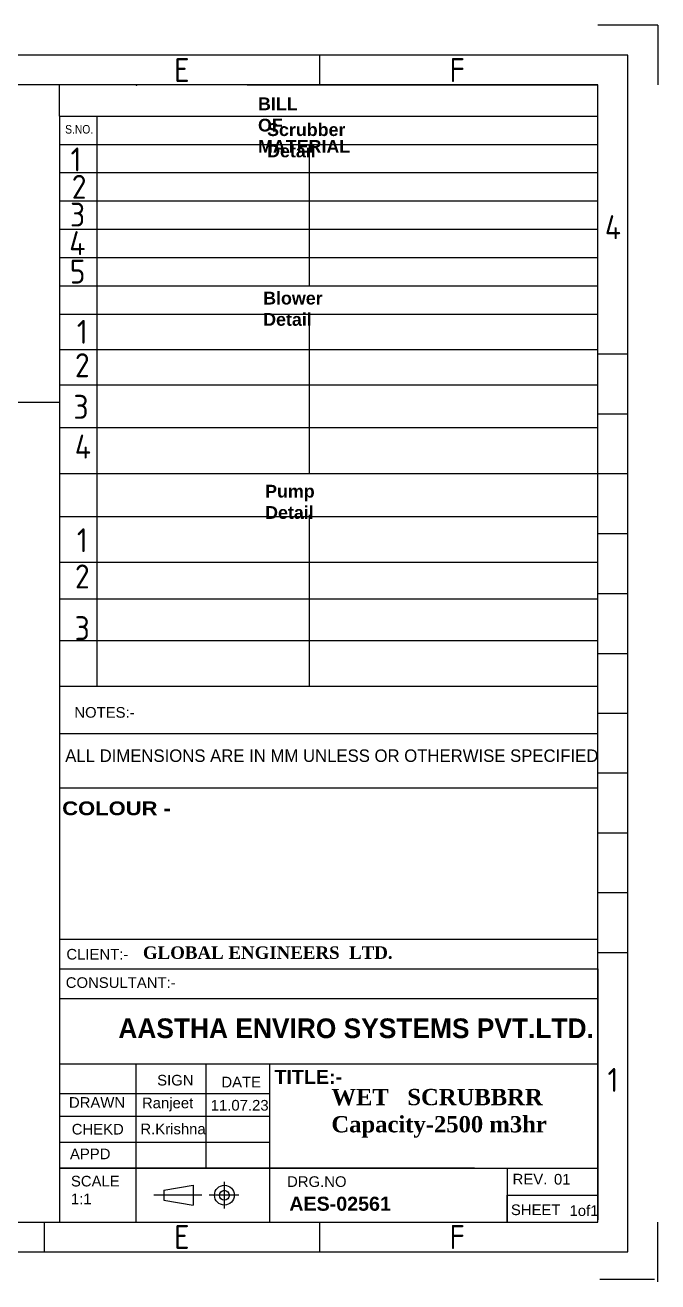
# Model space of a CAD drawing. Header units: inches. Extents: x -5552 to 88790, y -3173 to 14879.
# Drawn here: x 28076 to 34676, y -1405 to 11712 of the extents above; entities that cross this region are included whole.
import ezdxf
from ezdxf.enums import TextEntityAlignment as Align

# ---------------------------------------------------------------- set-up
doc = ezdxf.new("R2010")
doc.units = ezdxf.units.IN
doc.header["$MEASUREMENT"] = 0
doc.layers.add('TEXT', color=5, linetype='Continuous')
doc.styles.add('BAUHAUS', font='')
doc.styles.add('ISOCP', font='isocp.shx')
doc.styles.add('ROMANS', font='romans.shx', dxfattribs={"width": 0.85, "height": 75})
doc.styles.get('BAUHAUS').set_extended_font_data('Bauhaus Md BT', bold=True)

msp = doc.modelspace()

# ---------------------------------------------------------------- linework, layer by layer
at = {"color": 0}
for p, q in [((34676.2, 11712), (34051.5, 11712)), ((34676.2, 11712), (34676.2, 11087.3)), ((31146.9, 11399.7), (31146.9, 11087.3)), ((28436, 10763), (28436, 11087.3)), ((28436, 10763), (28436, 11087.3)), ((28436, 10763), (28436, 11087.3)), ((28436, 10763), (28436, -780.8)), ((28436, 10763), (28436, -780.8)), ((28436, 10763), (34051.5, 10763)), ((28436, 10763), (28436, 3752)), ((28823.3, 10763), (28823.3, 4811.4)), ((28436, 10467.6), (34051.5, 10467.6)), ((31038, 10467.6), (31038, 9285.7)), ((28436, 10172.1), (34051.5, 10172.1)), ((28436, 10172.1), (34051.5, 10172.1)), ((28436, 9876.6), (34051.5, 9876.6)), ((28436, 9876.6), (34051.5, 9876.6)), ((28436, 9581.2), (34051.5, 9581.2)), ((28436, 9581.2), (34051.5, 9581.2)), ((28436, 9581.2), (34051.5, 9581.2)), ((28436, 9285.7), (34051.5, 9285.7)), ((28436, 9285.7), (34051.5, 9285.7)), ((31038, 9285.7), (31038, 8990.3)), ((31038, 9285.7), (31038, 8990.3)), ((28436, 8990.3), (34051.5, 8990.3)), ((28436, 8990.3), (34051.5, 8990.3)), ((28436, 8694.8), (34051.5, 8694.8)), ((28436, 8694.8), (34051.5, 8694.8)), ((31038, 8694.8), (31038, 7033.1)), ((28436, 8328), (34051.5, 8328)), ((34363.8, 8276.5), (34051.5, 8276.5)), ((34363.8, 2030.1), (34363.8, 8276.5)), ((28436, 7957.4), (34051.5, 7957.4)), ((34363.8, 7651.8), (34051.5, 7651.8)), ((28436, 7513), (34051.5, 7513)), ((28436, 7033.1), (34051.5, 7033.1)), ((34363.8, 7027.2), (34051.5, 7027.2)), ((28436, 6583.3), (34051.5, 6583.3)), ((31038, 6600.8), (31038, 4812.4)), ((34363.8, 6402.4), (34051.5, 6402.4)), ((28436, 6106.2), (34051.5, 6106.2)), ((34363.8, 5777.7), (34051.5, 5777.7)), ((28436, 5724.6), (34051.5, 5724.6)), ((28436, 5288.4), (34051.5, 5288.4)), ((34051.5, 5153.3), (34363.8, 5153.3)), ((28436, 4811.4), (34051.5, 4811.4)), ((34363.8, 4528.6), (34051.5, 4528.6)), ((28436, 4317.6), (34051.5, 4317.6)), ((28436, 4317.6), (33585.6, 4317.6)), ((34363.8, 3904), (34051.5, 3904)), ((28436, 3752), (34051.5, 3752)), ((34363.8, 3279.3), (34051.5, 3279.3)), ((34363.8, 2654.7), (34051.5, 2654.7)), ((28436, 2169.9), (28436, -780.8)), ((28436, 2169.9), (34051.5, 2169.9)), ((34363.8, 2030.1), (34051.5, 2030.1)), ((28436, 1860.3), (33695.5, 1860.3)), ((28792.1, 1860.3), (34051.5, 1860.3)), ((34051.5, 1860.3), (34051.5, -757.1)), ((28436, 1550.7), (34051.5, 1550.7)), ((28436, 870.5), (33695.5, 870.5)), ((28792.1, 870.5), (34051.5, 870.5)), ((29230.1, 870.5), (29230.1, -780.8)), ((29959.8, 870.5), (29959.8, -219.6)), ((30626, 870.5), (30626, -219.6)), ((28436, 560.9), (30626, 560.9)), ((28436, 325.4), (30626, 325.4)), ((28436, 52.9), (30626, 52.9)), ((28436, -219.6), (34051.5, -219.6)), ((32762.1, -219.6), (28436, -219.6)), ((30626, -219.6), (30626, -780.8)), ((32762.1, -219.6), (34051.5, -219.6)), ((33102.7, -219.6), (33102.7, -780.8)), ((34051.5, -219.6), (34051.5, -593.7)), ((29521.3, -449), (29830.4, -397.5)), ((29521.3, -449), (29521.3, -552)), ((29830.4, -397.5), (29830.4, -603.5)), ((30153.7, -500.5), (30155.6, -500.5)), ((30154.7, -501.5), (30154.7, -499.6)), ((29521.3, -552), (29830.4, -603.5)), ((28273.6, -780.8), (28273.6, -1093.1)), ((28474.7, -780.8), (34051.5, -780.8)), ((28792.1, -780.8), (34051.5, -780.8)), ((31146.9, -780.8), (31146.9, -1093.1)), ((32338.8, -778.4), (32338.8, -780.8)), ((33228.8, -778.4), (33228.8, -780.8)), ((34676.2, -1405.4), (34676.2, -780.8)), ((34072.1, -1377.1), (34639.9, -1377.1))]:
    msp.add_line(p, q, dxfattribs=at)
at = {"color": 0, "ltscale": 150}
msp.add_line((30391.1, 11087.3), (34051.5, 11087.3), dxfattribs=at)
at = {"color": 7}
msp.add_line((25142.1, 7775.6), (28436, 7775.6), dxfattribs=at)
at = {"color": 0, "ltscale": 300}
for p, q in [((30154.7, -639.3), (30154.7, -362.9)), ((29919.3, -500.5), (29418.5, -500.5)), ((30305.8, -500.5), (29994.2, -500.5))]:
    msp.add_line(p, q, dxfattribs=at)
at = {"color": 0}
for points in [[(34363.8, -1093.1), (34363.8, 11399.7), (16436.7, 11399.7), (16436.7, -1093.1)], [(34051.5, -780.8), (34051.5, 11087.3), (16749, 11087.3), (16749, -780.8)]]:
    msp.add_lwpolyline(points, close=True, dxfattribs=at)
for points in [[(34051.5, 458.3), (34051.5, 168.4)], [(34051.5, 208), (34051.5, -101.1)]]:
    msp.add_lwpolyline(points, dxfattribs=at)
msp.add_circle((30154.7, -500.5), 103, dxfattribs=at)
at = {"color": 0, "ltscale": 250}
msp.add_circle((30154.7, -501.5), 51.5, dxfattribs=at)
at = {"layer": 'TEXT', "color": 0}
for p, q in [((33102.7, -780.8), (33102.7, -500.3)), ((33102.7, -500.3), (34051.5, -500.3))]:
    msp.add_line(p, q, dxfattribs=at)

# ---------------------------------------------------------------- texts
at = {"color": 0, "style": 'ISOCP'}
for s, p in [('E', (29710.3, 11243.5)), ('F', (32583.6, 11243.5)), ('1', (28606.5, 10310.1)), ('2', (28639.2, 10024.2)), ('3', (28623.5, 9734.9)), ('4', (34207.7, 9603.8)), ('4', (28620.6, 9437.3)), ('5', (28623.5, 9139.8)), ('1', (28672.2, 8511.1)), ('2', (28672.2, 8162.4)), ('3', (28659.5, 7727.9)), ('4', (28678.6, 7313.1)), ('1', (28672.2, 6335.4)), ('2', (28672.2, 5957.7)), ('3', (28672.2, 5418)), ('1', (34207.7, 702.7)), ('E', (29710.3, -937)), ('F', (32583.6, -937))]:
    msp.add_text(s, height=249.9, dxfattribs=at).set_placement(p, align=Align.MIDDLE)
at = {"color": 0, "width": 0.9}
msp.add_text('S.NO.', height=89.18, dxfattribs=at).set_placement((28493.5, 10580.3))
at = {"color": 0, "ltscale": 150, "insert": (29232.8, 11087.3), "char_height": 6.94, "width": 4818.744, "attachment_point": 1, "style": 'ROMANS'}
msp.add_mtext('\\pt3450;ED ', dxfattribs=at)
at = {"color": 0, "attachment_point": 1}
for s, insert, char_height, width in [('{\\fArial|b1|i0|c0|p34;BILL OF MATERIAL}', (30505.3, 10957), 133.256, 1.122), ('{\\fArial|b1|i0|c0|p34;Scrubber Detail}', (30599.9, 10687.7), 133.256, 1.122), ('{\\fArial|b1|i0|c0|p34;Blower Detail }', (30558.9, 8929.2), 133.256, 1.122), ('{\\fArial|b1|i0|c0|p34;Pump Detail}', (30579.2, 6914), 133.256, 1.122), ('{\\fArial|b0|i0|c0|p34;NOTES:-}', (28589, 4594.1), 111.047, 1.122), ('ALL DIMENSIONS ARE IN MM UNLESS OR OTHERWISE SPECIFIED', (28494.3, 4152), 130.389, 5327.687), ('{\\fArial Black|b0|i0|c0|p34;COLOUR -  }', (28462.6, 3609), 143.428, 4076.503), ('{\\fArial|b0|i0|c0|p34;CLIENT:-}', (28506.3, 2069.7), 111.047, 1.122), ('{\\fTimes New Roman|b1|i0|c0|p18;GLOBAL ENGINEERS  LTD.}', (29304.5, 2096.3), 130.389, 4611.139), ('{\\fArial|b0|i0|c0|p34;CONSULTANT:-}', (28499.7, 1773.9), 111.047, 1.122), ('{\\fArial|b1|i0|c0|p34;TITLE:-}', (30676.5, 807.5), 146.687, 1.122), ('{\\fArial|b0|i0|c0|p34;SIGN}', (29453.2, 755.3), 111.047, 1.122), ('{\\fArial|b0|i0|c0|p34;DATE}', (30123.3, 735.9), 111.047, 1.122), ('{\\fTimes New Roman|b1|i0|c0|p18;\\H0.8692x;WET   SCRUBBRR Capacity-2500 m3hr}', (31270.8, 608.5), 195.583, 2772.586), ('{\\fArial|b0|i0|c0|p34;DRAWN}', (28533, 522.5), 111.047, 1.122), ('{\\fArial|b0|i0|c0|p34;Ranjeet}', (29294.9, 517.8), 111.047, 1.122), ('{\\fArial|b0|i0|c0|p34;11.07.23}', (30012, 493.4), 111.047, 1.122), ('{\\fArial|b0|i0|c0|p34;CHEKD}', (28561.9, 243.7), 111.047, 1.122), ('{\\fArial|b0|i0|c0|p34;R.Krishna}', (29278.4, 246), 111.047, 1.122), ('{\\fArial|b0|i0|c0|p34;APPD}', (28543.7, -14.5), 111.047, 1.122), ('{\\fArial|b0|i0|c0|p34;SCALE\\P  1:1}', (28553.8, -298.6), 111.047, 1.122), ('{\\fArial|b0|i0|c0|p34;DRG.NO}', (30808.4, -303.4), 111.047, 1.122), ('{\\fArial|b0|i0|c0|p34;REV.}', (33161.1, -277.5), 111.047, 1.122), ('{\\fArial|b0|i0|c0|p34;  01}', (33592.3, -279), 111.047, 1.122), ('{\\fArial|b1|i0|c0|p34;AES-02561}', (30831.8, -516.5), 146.687, 2130.252), ('{\\fArial|b0|i0|c0|p34;SHEET\\Fromans|c0; }', (33143.4, -597.5), 111.047, 1.122), ('{\\fArial|b0|i0|c0|p34;1of1 }', (33754.8, -606.7), 111.047, 1.122)]:
    msp.add_mtext(s, dxfattribs=dict(at, insert=insert, char_height=char_height, width=width))
at = {"color": 0, "insert": (31528.3, 1240), "char_height": 205.437, "width": 4681.255, "attachment_point": 5, "style": 'BAUHAUS'}
msp.add_mtext('AASTHA ENVIRO SYSTEMS PVT.LTD.', dxfattribs=at)

doc.saveas('drawing.dxf')
